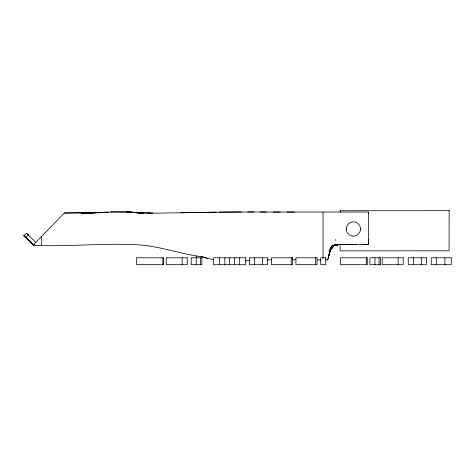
<?xml version="1.0" encoding="UTF-8"?>
<svg xmlns="http://www.w3.org/2000/svg" width="475" height="475" viewBox="0 0 475 475"><rect width="100%" height="100%" fill="white"/><g stroke="black" fill="none" stroke-linecap="round" stroke-linejoin="round"><path stroke-width="0.71" d="M367.234 244.488L368.392 244.494L368.392 243.847M368.392 242.903L368.392 239.471M368.392 213.643L368.392 213.287M368.392 212.444L368.392 212.034L260.092 212.022M340.124 244.702L340.112 250.871L449.083 250.806L449.154 210.3M340.183 212.194L340.183 210.354M360.578 228.986L360.555 229.556A7.19 7.19 0 0 1 349.315 234.911A7.19 7.19 0 0 1 350.295 222.502A7.19 7.19 0 0 1 360.555 229.556M328.878 255.467L328.943 255.146M328.771 255.924L329.733 251.97M329.276 253.692L330.731 249.173M328.973 255.235L329.05 254.938M327.726 259.706L327.916 259.035L327.809 259.421M329.128 254.671L329.282 254.107M329.519 253.24L329.62 252.89M329.703 252.587L329.341 253.893M328.029 258.626L328.261 257.794M329.567 253.068L330.606 249.482M328.581 256.631L327.999 258.727M328.385 257.337L329.317 253.994L329.104 254.743M329.887 251.922L330.012 251.477M330.083 251.239L330.38 250.242M330.446 250.022L330.695 249.274L330.487 249.903M329.864 251.542L330.576 249.63M330.647 249.422L330.469 249.832M330.41 250.254L330.707 249.494M330.838 248.876L331.164 248.098M330.737 249.221L331.336 248.092A6.318 4.661 -33.2 0 1 331.841 247.267M330.843 248.995L333.515 245.866M331.271 248.354L333.195 246.08M331.39 248.081C331.413 247.024 335.113 244.833 333.806 245.688M331.336 248.092L332.233 246.935M23.982 235.873L33.832 245.07L33.155 245.082L64.374 213.002L99.863 212.723L81.445 213.002L97.648 212.592M28.512 234.911A2.767 0.344 44.2 0 0 26.279 233.243L23.78 235.802L33.565 245.343L34.509 244.376M332.999 246.181L333.604 245.795M332.827 246.098L333.159 245.884A5.771 5.094 -3.6 0 1 334.073 245.45L334.744 245.243A12.006 11.436 -1.3 0 1 335.599 244.999L337.042 244.791A21.773 21.31 4.5 0 1 339.114 244.625M333.373 245.896L334.204 245.421M335.985 244.958L336.787 244.839A18.822 18.08 4.1 0 1 338.924 244.72M336.312 244.91L336.229 244.922A16.619 15.936 -0.8 0 0 335.831 244.993M336.454 244.874L337.885 244.696M336.728 244.833L337.974 244.696M337.066 244.791L337.511 244.744M337.458 244.744L338.152 244.678M338.23 244.661L340.409 244.512M338.509 244.643L338.058 244.678L338.687 244.625M339.037 244.601L339.649 244.554M339.287 244.578L340.005 244.53M339.684 244.554L340.242 244.518M339.904 244.542L340.943 244.488M340.171 244.518L340.575 244.5M87.335 213.049L107.968 212.153M109.44 212.088L110.913 212.022M338.402 244.518A18.638 18.555 14.3 0 0 337.018 244.631L337.689 244.583A20.876 20.758 11.8 0 1 338.408 244.524L339.839 244.5M249.553 260.674L245.248 260.852M339.108 244.518L343.532 244.411M341.014 244.482L341.531 244.465M84.39 213.049L107.968 212.224M341.608 244.459L342.944 244.423M267.087 259.908L271.872 259.783M82.181 213.032L97.648 212.622M99.863 212.562L107.968 212.355L99.127 212.557M199.007 212.438L253.876 211.969M81.445 213.079L108.704 212.402L64.362 213.008M180.904 212.818L216.226 212.052M340.189 244.453L339.097 244.471A29.213 28.939 8.5 0 0 338.402 244.506M199.007 212.467L157.558 213.144L136.533 212.818L143.432 212.984L129.004 212.147M338.918 244.5L340.254 244.5M110.913 211.927L126.95 211.945L143.432 213.079L129.004 212.165M110.913 211.998L126.95 212.016L152.849 213.263L148.141 213.109M105.753 212.557L107.968 212.521L105.017 212.568M343.49 244.411L344.126 244.399M339.34 244.5L340.718 244.494M344.043 244.399L345.325 244.388M219.509 212.004L241.549 211.921M344.607 244.393L345.925 244.382M345.747 244.382L352.515 244.393M33.161 245.076L33.832 245.07L26.006 237.482L28.346 235.078L35.803 242.357M345.473 244.405L350.229 244.376M346.352 244.399L347.231 244.393M347.468 244.376L349.695 244.376M340.183 210.752L449.154 210.698M287.28 212.088L294.411 212.082M33.565 245.343C68.828 246.911 104.078 242.79 139.288 244.91C159.256 246.382 178.404 253.05 197.998 256.298C203.484 256.369 208.418 259.071 213.803 259.599M325.678 259.926L327.661 259.926M273.25 212.076L280.22 212.082M320.904 259.92L317.342 259.908M349.915 244.376L351.067 244.382M351.85 244.388L353.376 244.393M350.746 244.382L352.408 244.388M366.082 244.482L367.288 244.488M350.122 244.376L351.262 244.382M247.707 211.945L266.41 212.046M355.157 244.405L356.262 244.411M362.615 244.459L363.773 244.471M352.955 244.393L365.079 244.477M364.925 244.477L366.183 244.482M292.267 259.688L295.848 259.712M140.671 213.032L135.155 212.485L143.432 213.079L136.533 212.634L142.055 213.055M135.155 212.485L142.055 213.043M26.41 233.379L28.334 235.089M346.222 229.556L346.198 228.986M444.921 257.783L444.921 264.7M436.293 257.783L436.293 264.7M421.283 257.783L421.283 264.7M413.321 257.783L413.321 264.7M398.127 257.783L398.127 264.7M379.062 257.783L379.062 264.7M374.953 257.783L374.977 264.7M368.392 212.034L368.392 244.494M366.902 257.783L366.902 264.7M323.03 212.034L323.03 258.198M315.643 257.783L315.643 264.7M291.223 257.783L291.223 264.7M262.467 257.783L262.467 264.7M254.505 257.783L254.505 264.7M239.655 257.783L239.655 264.7M234.389 257.783L234.389 264.7M229.633 257.783L229.633 264.7M224.853 257.783L224.853 264.7M219.616 257.783L219.616 264.7M200.343 257.783L200.343 264.7M196.258 257.783L196.24 264.7M182.151 257.783L182.151 264.7M163.044 257.783L163.044 264.7M41.592 236.413L41.592 245.367M23.839 235.748A2.767 0.552 44.2 0 1 26.214 237.263M334.459 245.735A9.185 8.603 -10.2 0 1 337.066 245.076M334.275 245.308A11.02 10.551 -1.1 0 1 335.623 244.958M334.442 245.694A9.043 8.497 -9.7 0 1 337.06 245.029M334.703 245.136A9.393 9.387 -78.7 0 1 337.03 244.56M335.576 240.415A27.2 1.17 -70.5 0 1 335.89 239.465M331.568 249.167A11.103 4.21 -42.9 0 1 332.168 248.116A10.177 5.932 -46.1 0 0 331.71 249.185M333.705 245.931A6.632 5.908 -9.9 0 1 335.534 245.112M336.49 244.684A11.851 11.75 15.3 0 1 336.918 244.619M336.894 244.423A19.166 18.768 6.3 0 1 339.097 244.281M336.633 244.69A12.516 12.386 13 0 1 336.817 244.667M333.967 245.254A7.416 7.232 4.4 0 1 335.677 244.613M334.008 245.284A11.899 10.842 -1.7 0 1 336.359 244.72M332.458 246.596A5.421 3.96 -21.6 0 1 332.957 246.145M329.775 250.373A10.646 4.501 -40.2 0 1 330.446 248.395M201.151 256.565A6.971 0.481 16.1 0 1 207.124 258.382M196.157 256.209A6.84 0.404 4.6 0 1 196.804 256.019M336.264 244.862A29.693 28.595 0 0 1 338.764 244.583M330.273 249.072A8.948 4.144 -41.7 0 1 330.576 248.223M329.757 250.105A11.412 4.168 -49.7 0 1 329.834 249.743M331.063 248.532A14.731 0.576 -70.8 0 1 331.134 248.312M331.592 245.106A23.394 0.534 -77.8 0 1 331.627 244.928M334.632 245.136A13.051 11.851 -1.8 0 1 336.306 244.773M331.615 246.958A4.418 3.859 -4.3 0 1 333.177 245.527M330.707 248.021A5.985 4.317 -20.3 0 1 331.218 246.911M331.574 247.047A4.352 3.658 -8 0 1 332.648 245.913M330.927 247.808A5.848 4.239 -20.8 0 1 331.342 247.018M330.244 249.007A8.669 4.447 -39.5 0 1 330.547 248.116M329.044 250.889A11.548 4.471 -48.3 0 1 329.068 250.117M332.019 247.077A5.249 4.566 -16.2 0 1 334.299 245.7M332.625 246.145A5.041 4.726 -3.5 0 1 333.242 245.753M332.055 246.703A4.251 3.853 -9.9 0 1 332.648 246.175M331.051 247.873A5.403 4.685 -17.2 0 1 331.805 246.626M331.099 248.087A7.327 5.51 -32.6 0 1 331.182 247.908M333.711 245.605L334.085 245.456L333.711 245.605M163.157 257.783L136.568 257.783L136.568 264.7L163.157 264.7L163.157 257.783M187.215 257.783L166.244 257.783L166.232 264.7L187.215 264.7L187.215 257.783M201.869 257.783L191.193 257.783L191.193 264.7L201.869 264.7L201.869 257.783M245.735 257.783L213.536 257.783L213.536 264.7L245.735 264.7L245.735 257.783M267.532 257.783L249.44 257.783L249.44 264.7L267.532 264.7L267.532 257.783M292.659 257.783L271.522 257.783L271.51 264.7L292.659 264.7L292.653 257.783M317.08 257.783L295.943 257.783L295.931 264.7L317.08 264.7L317.074 257.783M325.773 257.783L320.708 257.783L320.708 264.7L325.773 264.7L325.773 257.783M367.015 257.783L340.427 257.783L340.427 264.7L367.015 264.7L367.015 257.783M380.582 257.783L369.912 257.783L369.912 264.7L380.582 264.7L380.582 257.783M403.192 257.783L382.221 257.783L382.209 264.7L403.192 264.7L403.192 257.783M426.348 257.783L408.257 257.783L408.257 264.7L426.348 264.7L426.348 257.783M451.25 257.783L431.229 257.783L431.229 264.7L451.25 264.7L451.25 257.783M135.155 212.444L126.95 211.951L135.155 212.444"/></g></svg>
